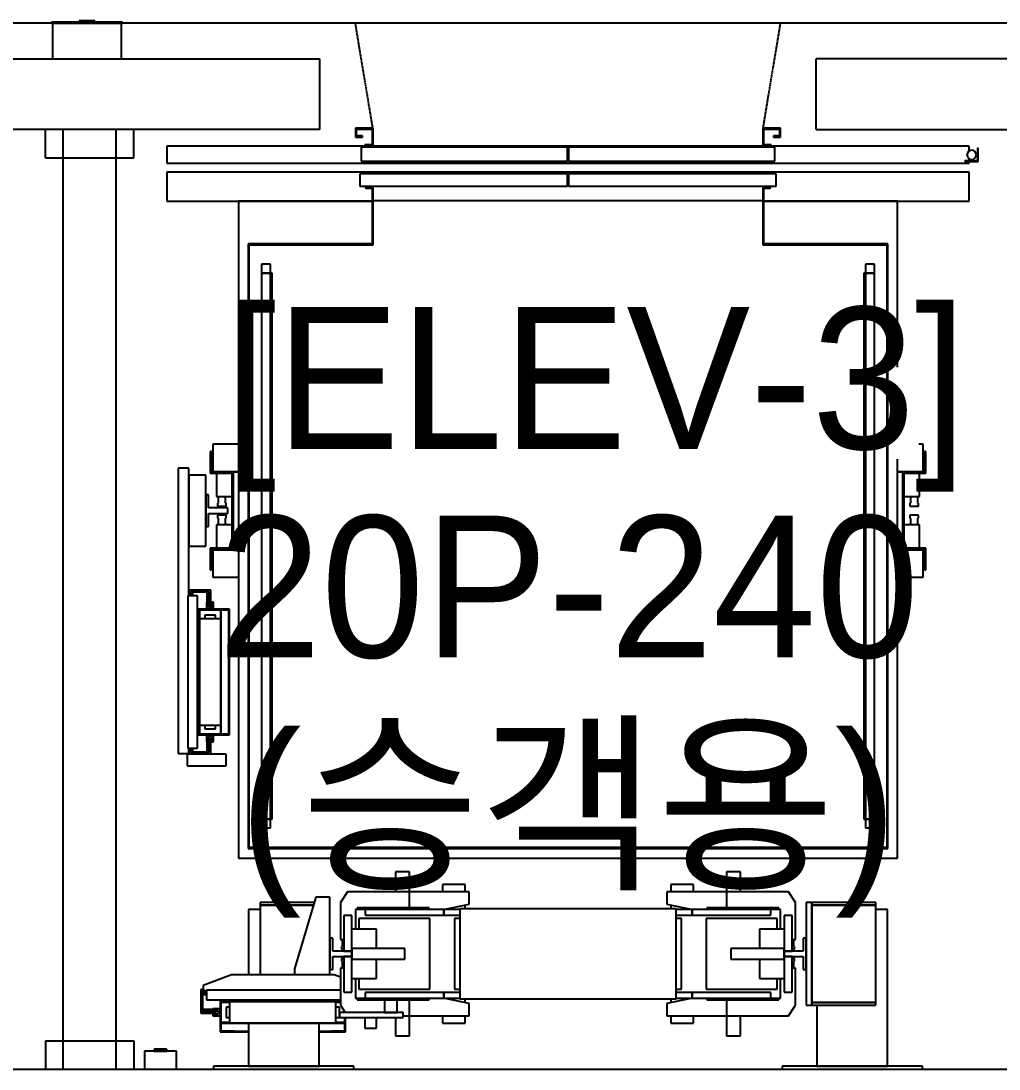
# Model space of a CAD drawing. Header units: millimetres. Extents: x 10479 to 135323, y 879012 to 965592.
# Drawn here: x 51488 to 54248, y 920202 to 923158 of the extents above; entities that cross this region are included whole.
import ezdxf
from ezdxf.enums import TextEntityAlignment as Align

# ---------------------------------------------------------------- set-up
doc = ezdxf.new("R2010")
doc.units = ezdxf.units.MM
doc.linetypes.add('HID', pattern=[2.3, 1.5, -0.8])
doc.layers.add('$CHAR', color=3, linetype='Continuous')
doc.styles.add('돋움', font='')
doc.styles.get('돋움').set_extended_font_data('Dotum')

# ---------------------------------------------------------------- blocks, each defined once
blk = doc.blocks.new('14F')
at = {"color": 8}
for p, q in [((-136818.1, 749991.9), (-153218.1, 749991.9)), ((-148225.8, 749994.9), (-148425.8, 749994.9)), ((-148425.8, 749994.9), (-148425.8, 749991.9)), ((-148425.8, 749991.9), (-148225.8, 749991.9)), ((-148228.3, 749991.9), (-148423.3, 749991.9)), ((-148423.3, 749991.9), (-148423.3, 749891.9)), ((-148298.3, 749995.3), (-148353.3, 749995.3)), ((-148353.3, 749995.3), (-148353.3, 749994.9)), ((-148353.3, 749994.9), (-148298.3, 749994.9)), ((-148346.1, 749998.3), (-148347.8, 749998.3)), ((-148347.8, 749998.3), (-148347.8, 749995.3)), ((-148347.8, 749995.3), (-148346.1, 749995.3)), ((-148341.4, 749998.3), (-148346.1, 749998.3)), ((-148346.1, 749995.3), (-148341.4, 749995.3)), ((-148334.2, 749998.3), (-148341.4, 749998.3)), ((-148341.4, 749995.3), (-148334.2, 749995.3)), ((-148325.8, 749998.3), (-148334.2, 749998.3)), ((-148334.2, 749995.3), (-148325.8, 749995.3)), ((-148317.4, 749998.3), (-148325.8, 749998.3)), ((-148325.8, 749995.3), (-148317.4, 749995.3)), ((-148310.3, 749998.3), (-148317.4, 749998.3)), ((-148317.4, 749995.3), (-148310.3, 749995.3)), ((-148305.5, 749998.3), (-148310.3, 749998.3)), ((-148310.3, 749995.3), (-148305.5, 749995.3)), ((-148303.8, 749998.3), (-148305.5, 749998.3)), ((-148305.5, 749995.3), (-148303.8, 749995.3)), ((-148303.8, 749995.3), (-148303.8, 749998.3)), ((-148298.3, 749994.9), (-148298.3, 749995.3)), ((-148228.3, 749891.9), (-148228.3, 749991.9)), ((-148225.8, 749991.9), (-148225.8, 749994.9)), ((-149068.1, 749891.9), (-147668.1, 749891.9)), ((-148423.3, 749891.9), (-148228.3, 749891.9)), ((-147668.1, 749691.9), (-147668.1, 749891.9)), ((-144868.1, 749891.9), (-146268.1, 749891.9)), ((-146268.1, 749691.9), (-146268.1, 749891.9)), ((-147668.1, 749691.9), (-149068.1, 749691.9)), ((-148443.1, 749611.9), (-148443.1, 749691.9)), ((-148393.1, 747041.9), (-148393.1, 749691.9)), ((-148243.1, 747041.9), (-148243.1, 749691.9)), ((-148193.1, 749611.9), (-148193.1, 749691.9)), ((-147568.1, 749695.9), (-147568.1, 749670.9)), ((-147518.1, 749695.9), (-147568.1, 749695.9)), ((-147565.1, 749673.9), (-147565.1, 749692.9)), ((-147565.1, 749692.9), (-147521.1, 749692.9)), ((-147521.1, 749692.9), (-147521.1, 749648.9)), ((-147518.1, 749645.9), (-147518.1, 749695.9)), ((-146418.1, 749695.9), (-146418.1, 749645.9)), ((-146368.1, 749695.9), (-146418.1, 749695.9)), ((-146415.1, 749648.9), (-146415.1, 749692.9)), ((-146415.1, 749692.9), (-146371.1, 749692.9)), ((-146371.1, 749692.9), (-146371.1, 749673.9)), ((-146368.1, 749670.9), (-146368.1, 749695.9)), ((-146268.1, 749691.9), (-144868.1, 749691.9)), ((-147568.1, 749670.9), (-147548.1, 749670.9)), ((-147548.1, 749673.9), (-147565.1, 749673.9)), ((-147548.1, 749670.9), (-147548.1, 749673.9)), ((-146388.1, 749673.9), (-146388.1, 749670.9)), ((-146371.1, 749673.9), (-146388.1, 749673.9)), ((-146388.1, 749670.9), (-146368.1, 749670.9)), ((-145836.1, 749645.4), (-148100.1, 749645.4)), ((-148100.1, 749645.4), (-148100.1, 749596.9)), ((-146969.1, 749641.9), (-147552.1, 749641.9)), ((-147552.1, 749641.9), (-147552.1, 749602.9)), ((-147541.1, 749648.9), (-147541.1, 749645.9)), ((-147521.1, 749648.9), (-147541.1, 749648.9)), ((-147541.1, 749645.9), (-147518.1, 749645.9)), ((-146969.1, 749602.9), (-146969.1, 749641.9)), ((-146384.1, 749641.9), (-146967.1, 749641.9)), ((-146967.1, 749641.9), (-146967.1, 749602.9)), ((-146418.1, 749645.9), (-146395.1, 749645.9)), ((-146395.1, 749648.9), (-146415.1, 749648.9)), ((-146395.1, 749645.9), (-146395.1, 749648.9)), ((-146384.1, 749602.9), (-146384.1, 749641.9)), ((-145841.1, 749625.9), (-145842.1, 749620.9)), ((-145838.3, 749630.1), (-145841.1, 749625.9)), ((-145834.1, 749633), (-145838.3, 749630.1)), ((-145836.1, 749631.6), (-145836.1, 749645.4)), ((-145829.1, 749633.9), (-145834.1, 749633)), ((-145824.1, 749633), (-145829.1, 749633.9)), ((-145819.9, 749630.1), (-145824.1, 749633)), ((-145817.1, 749625.9), (-145819.9, 749630.1)), ((-145816.1, 749620.9), (-145817.1, 749625.9)), ((-145810.1, 749639.9), (-145812.1, 749639.9)), ((-145812.1, 749639.9), (-145812.1, 749603.9)), ((-145810.1, 749601.9), (-145810.1, 749639.9)), ((-148443.1, 749611.9), (-148193.1, 749611.9)), ((-148100.1, 749596.9), (-145836.1, 749596.9)), ((-147552.1, 749602.9), (-146969.1, 749602.9)), ((-146967.1, 749602.9), (-146384.1, 749602.9)), ((-145812.1, 749603.9), (-145848.1, 749603.9)), ((-145848.1, 749603.9), (-145848.1, 749601.9)), ((-145848.1, 749601.9), (-145810.1, 749601.9)), ((-145842.1, 749620.9), (-145841.1, 749616)), ((-145841.1, 749616), (-145838.3, 749611.8)), ((-145838.3, 749611.8), (-145834.1, 749608.9)), ((-145836.1, 749603.9), (-145836.1, 749610.3)), ((-145836.1, 749596.9), (-145836.1, 749601.9)), ((-145834.1, 749608.9), (-145829.1, 749607.9)), ((-145829.1, 749607.9), (-145824.1, 749608.9)), ((-145824.1, 749608.9), (-145819.9, 749611.8)), ((-145819.9, 749611.8), (-145817.1, 749616)), ((-145817.1, 749616), (-145816.1, 749620.9)), ((-145836.1, 749571.9), (-148100.1, 749571.9)), ((-148100.1, 749571.9), (-148100.1, 749489.9)), ((-146969.1, 749566.9), (-147555.6, 749566.9)), ((-147555.6, 749566.9), (-147555.6, 749531.9)), ((-146969.1, 749531.9), (-146969.1, 749566.9)), ((-146380.6, 749566.9), (-146967.1, 749566.9)), ((-146967.1, 749566.9), (-146967.1, 749531.9)), ((-146380.6, 749531.9), (-146380.6, 749566.9)), ((-145836.1, 749489.9), (-145836.1, 749571.9)), ((-147555.6, 749531.9), (-146969.1, 749531.9)), ((-147518.1, 749529.9), (-147539.6, 749529.9)), ((-147539.6, 749529.9), (-147539.6, 749526.9)), ((-147539.6, 749526.9), (-147521.1, 749526.9)), ((-147521.1, 749526.9), (-147521.1, 749369.9)), ((-147518.1, 749366.9), (-147518.1, 749529.9)), ((-146967.1, 749531.9), (-146380.6, 749531.9)), ((-146396.6, 749529.9), (-146418.1, 749529.9)), ((-146418.1, 749529.9), (-146418.1, 749366.9)), ((-146415.1, 749526.9), (-146396.6, 749526.9)), ((-146415.1, 749369.9), (-146415.1, 749526.9)), ((-146396.6, 749526.9), (-146396.6, 749529.9)), ((-148100.1, 749489.9), (-147521.1, 749489.9)), ((-147521.1, 749489.9), (-147898.1, 749489.9)), ((-147898.1, 749489.9), (-147898.1, 747636.9)), ((-146418.1, 749491.4), (-147518.1, 749491.4)), ((-146038.1, 749489.9), (-146415.1, 749489.9)), ((-146415.1, 749489.9), (-145836.1, 749489.9)), ((-146038.1, 749021.9), (-146038.1, 749489.9)), ((-147521.1, 749369.9), (-147871.1, 749369.9)), ((-147871.1, 749369.9), (-147871.1, 747663.9)), ((-147868.1, 749366.9), (-147518.1, 749366.9)), ((-147868.1, 747666.9), (-147868.1, 749366.9)), ((-146418.1, 749366.9), (-146068.1, 749366.9)), ((-146068.1, 749369.9), (-146415.1, 749369.9)), ((-146065.1, 749369.9), (-146068.1, 749369.9)), ((-146068.1, 749369.9), (-146068.1, 749366.9)), ((-146068.1, 749366.9), (-146068.1, 749369.9)), ((-146068.1, 749366.9), (-146068.1, 747666.9)), ((-146065.1, 747663.9), (-146065.1, 749369.9)), ((-147808.1, 749311.9), (-147833.1, 749311.9)), ((-147833.1, 749311.9), (-147833.1, 749286.9)), ((-147808.1, 749286.9), (-147808.1, 749311.9)), ((-146103.1, 749311.9), (-146128.1, 749311.9)), ((-146128.1, 749311.9), (-146128.1, 749286.9)), ((-146103.1, 749286.9), (-146103.1, 749311.9)), ((-147833.1, 749286.9), (-147808.1, 749286.9)), ((-147808.1, 749286.9), (-147833.1, 749286.9)), ((-147833.1, 749286.9), (-147833.1, 747746.9)), ((-147803.1, 749286.9), (-147808.1, 749286.9)), ((-147808.1, 747746.9), (-147808.1, 749286.9)), ((-147803.1, 747746.9), (-147803.1, 749286.9)), ((-146128.1, 749286.9), (-146133.1, 749286.9)), ((-146133.1, 749286.9), (-146133.1, 747746.9)), ((-146128.1, 749286.9), (-146103.1, 749286.9)), ((-146103.1, 749286.9), (-146128.1, 749286.9)), ((-146128.1, 749286.9), (-146128.1, 747746.9)), ((-146103.1, 747746.9), (-146103.1, 749286.9)), ((-147898.1, 748804.4), (-147970.1, 748804.4)), ((-147970.1, 748804.4), (-147970.1, 748726.9)), ((-145966.1, 748804.4), (-145978.1, 748804.4)), ((-145966.1, 748726.9), (-145966.1, 748804.4)), ((-147978.1, 748783.9), (-147978.1, 748722.9)), ((-147974.1, 748783.9), (-147978.1, 748783.9)), ((-147974.1, 748726.9), (-147974.1, 748783.9)), ((-145958.1, 748783.9), (-145962.1, 748783.9)), ((-145962.1, 748783.9), (-145962.1, 748726.9)), ((-145958.1, 748722.9), (-145958.1, 748783.9)), ((-146038.1, 747636.9), (-146038.1, 748761.9)), ((-148038.6, 748736.9), (-148068.6, 748736.9)), ((-148068.6, 748736.9), (-148068.6, 747931.9)), ((-148038.6, 748376.9), (-148038.6, 748736.9)), ((-147990.1, 748716.9), (-148038.6, 748716.9)), ((-148038.6, 748716.9), (-148038.6, 748516.9)), ((-147990.1, 748516.9), (-147990.1, 748716.9)), ((-147978.1, 748722.9), (-147917.1, 748722.9)), ((-147913.1, 748726.9), (-147974.1, 748726.9)), ((-147970.1, 748726.9), (-147898.1, 748726.9)), ((-147960.1, 748722.9), (-147960.1, 748656.9)), ((-147917.1, 748722.9), (-147917.1, 748665.9)), ((-147913.1, 748665.9), (-147913.1, 748726.9)), ((-147898.1, 748726.9), (-147913.1, 748726.9)), ((-147913.1, 748726.9), (-147913.1, 748506.9)), ((-146038.1, 748726.9), (-145966.1, 748726.9)), ((-146023.1, 748726.9), (-146038.1, 748726.9)), ((-145962.1, 748726.9), (-146023.1, 748726.9)), ((-146023.1, 748726.9), (-146023.1, 748665.9)), ((-146023.1, 748506.9), (-146023.1, 748726.9)), ((-146019.1, 748722.9), (-145958.1, 748722.9)), ((-146019.1, 748665.9), (-146019.1, 748722.9)), ((-145976.1, 748656.9), (-145976.1, 748722.9)), ((-147990.1, 748661.4), (-147990.1, 748572.4)), ((-147982.2, 748661.4), (-147990.1, 748661.4)), ((-147982.2, 748624.9), (-147982.2, 748661.4)), ((-147960.1, 748656.9), (-147917.1, 748656.9)), ((-147935.1, 748655.9), (-147955.1, 748655.9)), ((-147955.1, 748655.9), (-147955.1, 748637.9)), ((-147935.1, 748637.9), (-147935.1, 748655.9)), ((-147917.1, 748665.9), (-147913.1, 748665.9)), ((-147913.1, 748665.9), (-147917.1, 748665.9)), ((-147917.1, 748665.9), (-147917.1, 748567.9)), ((-147913.1, 748567.9), (-147913.1, 748665.9)), ((-146023.1, 748665.9), (-146019.1, 748665.9)), ((-146019.1, 748665.9), (-146023.1, 748665.9)), ((-146023.1, 748665.9), (-146023.1, 748567.9)), ((-146019.1, 748567.9), (-146019.1, 748665.9)), ((-146019.1, 748656.9), (-145976.1, 748656.9)), ((-145981.1, 748655.9), (-146001.1, 748655.9)), ((-146001.1, 748655.9), (-146001.1, 748637.9)), ((-145981.1, 748637.9), (-145981.1, 748655.9)), ((-147928.1, 748624.9), (-147982.2, 748624.9)), ((-147955.1, 748637.9), (-147957.1, 748637.9)), ((-147957.1, 748637.9), (-147957.1, 748629.9)), ((-147957.1, 748629.9), (-147933.1, 748629.9)), ((-147933.1, 748637.9), (-147935.1, 748637.9)), ((-147933.1, 748629.9), (-147933.1, 748637.9)), ((-147928.1, 748609), (-147928.1, 748624.9)), ((-146001.1, 748637.9), (-146003.1, 748637.9)), ((-146003.1, 748637.9), (-146003.1, 748629.9)), ((-146003.1, 748629.9), (-145979.1, 748629.9)), ((-145979.1, 748637.9), (-145981.1, 748637.9)), ((-145979.1, 748629.9), (-145979.1, 748637.9)), ((-147982.2, 748609), (-147928.1, 748609)), ((-147982.2, 748572.4), (-147982.2, 748609)), ((-147957.1, 748603.9), (-147957.1, 748595.9)), ((-147933.1, 748603.9), (-147957.1, 748603.9)), ((-147957.1, 748595.9), (-147955.1, 748595.9)), ((-147955.1, 748595.9), (-147955.1, 748577.9)), ((-147935.1, 748577.9), (-147935.1, 748595.9)), ((-147935.1, 748595.9), (-147933.1, 748595.9)), ((-147933.1, 748595.9), (-147933.1, 748603.9)), ((-145979.1, 748603.9), (-146003.1, 748603.9)), ((-146003.1, 748603.9), (-146003.1, 748595.9)), ((-146003.1, 748595.9), (-146001.1, 748595.9)), ((-146001.1, 748595.9), (-146001.1, 748577.9)), ((-145981.1, 748577.9), (-145981.1, 748595.9)), ((-145981.1, 748595.9), (-145979.1, 748595.9)), ((-145979.1, 748595.9), (-145979.1, 748603.9)), ((-147990.1, 748572.4), (-147982.2, 748572.4)), ((-147917.1, 748576.9), (-147960.1, 748576.9)), ((-147960.1, 748576.9), (-147960.1, 748510.9)), ((-147955.1, 748577.9), (-147935.1, 748577.9)), ((-147913.1, 748567.9), (-147917.1, 748567.9)), ((-147917.1, 748567.9), (-147917.1, 748510.9)), ((-147917.1, 748567.9), (-147913.1, 748567.9)), ((-147913.1, 748506.9), (-147913.1, 748567.9)), ((-146019.1, 748567.9), (-146023.1, 748567.9)), ((-146023.1, 748567.9), (-146023.1, 748506.9)), ((-146023.1, 748567.9), (-146019.1, 748567.9)), ((-145976.1, 748576.9), (-146019.1, 748576.9)), ((-146019.1, 748510.9), (-146019.1, 748567.9)), ((-146001.1, 748577.9), (-145981.1, 748577.9)), ((-145976.1, 748510.9), (-145976.1, 748576.9)), ((-148038.6, 748516.9), (-147990.1, 748516.9)), ((-147978.1, 748510.9), (-147978.1, 748449.9)), ((-147917.1, 748510.9), (-147978.1, 748510.9)), ((-147974.1, 748449.9), (-147974.1, 748506.9)), ((-147974.1, 748506.9), (-147913.1, 748506.9)), ((-147970.1, 748506.9), (-147970.1, 748429.4)), ((-147898.1, 748506.9), (-147970.1, 748506.9)), ((-147913.1, 748506.9), (-147898.1, 748506.9)), ((-145966.1, 748506.9), (-146038.1, 748506.9)), ((-146038.1, 748506.9), (-146023.1, 748506.9)), ((-146023.1, 748506.9), (-145962.1, 748506.9)), ((-145958.1, 748510.9), (-146019.1, 748510.9)), ((-145966.1, 748429.4), (-145966.1, 748506.9)), ((-145962.1, 748506.9), (-145962.1, 748449.9)), ((-145958.1, 748449.9), (-145958.1, 748510.9)), ((-147978.1, 748449.9), (-147974.1, 748449.9)), ((-145962.1, 748449.9), (-145958.1, 748449.9)), ((-147970.1, 748429.4), (-147898.1, 748429.4)), ((-146038.1, 748429.4), (-145966.1, 748429.4)), ((-147975.6, 748392.9), (-148038.6, 748392.9)), ((-148038.6, 748392.9), (-148038.6, 748376.9)), ((-148033.6, 748387.9), (-147980.6, 748387.9)), ((-148033.6, 748376.9), (-148033.6, 748387.9)), ((-148028.1, 748387.9), (-148032.1, 748387.9)), ((-148032.1, 748387.9), (-148032.1, 748376.9)), ((-147986.1, 748387.9), (-148028.1, 748387.9)), ((-148028.1, 748387.9), (-148028.1, 748376.9)), ((-148028.1, 748376.9), (-148028.1, 748387.9)), ((-147982.1, 748387.9), (-147986.1, 748387.9)), ((-147986.1, 748387.9), (-147986.1, 748358.9)), ((-147986.1, 748358.9), (-147986.1, 748387.9)), ((-147982.1, 748343.9), (-147982.1, 748387.9)), ((-147980.6, 748387.9), (-147980.6, 748350.9)), ((-147975.6, 748350.9), (-147975.6, 748392.9)), ((-148013.6, 748376.9), (-148040.6, 748376.9)), ((-148040.6, 748376.9), (-148040.6, 747946.9)), ((-148013.6, 747946.9), (-148013.6, 748376.9)), ((-147983.1, 748358.9), (-147988.1, 748358.9)), ((-147988.1, 748358.9), (-147988.1, 748338.9)), ((-147983.1, 748343.9), (-147983.1, 748358.9)), ((-147968.1, 748358.9), (-147973.1, 748358.9)), ((-147973.1, 748358.9), (-147973.1, 748343.9)), ((-147968.1, 748338.9), (-147968.1, 748358.9)), ((-147923.1, 748338.9), (-148013.6, 748338.9)), ((-148013.6, 748336.9), (-147925.1, 748336.9)), ((-148009.1, 748336.9), (-148013.6, 748336.9)), ((-148007.1, 748336.9), (-148009.1, 748336.9)), ((-148009.1, 748336.9), (-148009.1, 747986.9)), ((-148007.1, 748311.9), (-148007.1, 748336.9)), ((-147949.1, 748336.9), (-148007.1, 748336.9)), ((-147988.1, 748338.9), (-147968.1, 748338.9)), ((-147973.1, 748343.9), (-147983.1, 748343.9)), ((-147980.6, 748350.9), (-147975.6, 748350.9)), ((-147947.1, 748336.9), (-147949.1, 748336.9)), ((-147949.1, 748336.9), (-147949.1, 748311.9)), ((-147947.1, 747986.9), (-147947.1, 748336.9)), ((-147925.1, 748336.9), (-147947.1, 748336.9)), ((-147925.1, 748336.9), (-147925.1, 748298.9)), ((-147925.1, 747986.9), (-147925.1, 748336.9)), ((-147923.1, 748298.9), (-147923.1, 748338.9)), ((-147948.1, 748311.9), (-148008.1, 748311.9)), ((-148008.1, 748311.9), (-148008.1, 748011.9)), ((-147993.1, 748321.9), (-147993.1, 748311.9)), ((-147963.1, 748321.9), (-147993.1, 748321.9)), ((-147963.1, 748311.9), (-147963.1, 748321.9)), ((-147948.1, 748011.9), (-147948.1, 748311.9)), ((-147925.1, 748298.9), (-147923.1, 748298.9)), ((-147923.1, 748298.9), (-147925.1, 748298.9)), ((-147923.1, 748024.9), (-147923.1, 748298.9)), ((-148008.1, 748011.9), (-147948.1, 748011.9)), ((-148007.1, 747986.9), (-148007.1, 748011.9)), ((-147993.1, 748011.9), (-147993.1, 748001.9)), ((-147993.1, 748001.9), (-147963.1, 748001.9)), ((-147963.1, 748001.9), (-147963.1, 748011.9)), ((-147949.1, 748011.9), (-147949.1, 747986.9)), ((-147925.1, 748024.9), (-147925.1, 747986.9)), ((-147923.1, 748024.9), (-147925.1, 748024.9)), ((-147925.1, 748024.9), (-147923.1, 748024.9)), ((-147923.1, 747984.9), (-147923.1, 748024.9)), ((-147925.1, 747986.9), (-148013.6, 747986.9)), ((-148013.6, 747986.9), (-148009.1, 747986.9)), ((-148013.6, 747984.9), (-147923.1, 747984.9)), ((-148009.1, 747986.9), (-148007.1, 747986.9)), ((-148007.1, 747986.9), (-147949.1, 747986.9)), ((-147988.1, 747984.9), (-147988.1, 747964.9)), ((-147968.1, 747984.9), (-147988.1, 747984.9)), ((-147983.1, 747964.9), (-147983.1, 747979.9)), ((-147983.1, 747979.9), (-147973.1, 747979.9)), ((-147982.1, 747935.9), (-147982.1, 747979.9)), ((-147980.6, 747972.9), (-147980.6, 747935.9)), ((-147975.6, 747972.9), (-147980.6, 747972.9)), ((-147975.6, 747930.9), (-147975.6, 747972.9)), ((-147973.1, 747979.9), (-147973.1, 747964.9)), ((-147968.1, 747964.9), (-147968.1, 747984.9)), ((-147949.1, 747986.9), (-147947.1, 747986.9)), ((-147947.1, 747986.9), (-147925.1, 747986.9)), ((-148040.6, 747946.9), (-148013.6, 747946.9)), ((-148038.6, 747946.9), (-148038.6, 747930.9)), ((-148038.6, 747931.9), (-148038.6, 747946.9)), ((-148033.6, 747935.9), (-148033.6, 747946.9)), ((-148032.1, 747946.9), (-148032.1, 747935.9)), ((-148028.1, 747946.9), (-148028.1, 747935.9)), ((-148028.1, 747935.9), (-148028.1, 747946.9)), ((-147988.1, 747964.9), (-147983.1, 747964.9)), ((-147986.1, 747964.9), (-147986.1, 747935.9)), ((-147986.1, 747935.9), (-147986.1, 747964.9)), ((-147973.1, 747964.9), (-147968.1, 747964.9)), ((-148068.6, 747931.9), (-148038.6, 747931.9)), ((-148043.1, 747930.4), (-148043.1, 747897.4)), ((-147933.1, 747930.4), (-148043.1, 747930.4)), ((-148038.6, 747930.9), (-147975.6, 747930.9)), ((-147980.6, 747935.9), (-148033.6, 747935.9)), ((-148032.1, 747935.9), (-148028.1, 747935.9)), ((-148028.1, 747935.9), (-147986.1, 747935.9)), ((-147986.1, 747935.9), (-147982.1, 747935.9)), ((-147933.1, 747897.4), (-147933.1, 747930.4)), ((-148043.1, 747897.4), (-147933.1, 747897.4)), ((-147808.1, 747746.9), (-147833.1, 747746.9)), ((-147833.1, 747746.9), (-147833.1, 747721.9)), ((-147833.1, 747746.9), (-147808.1, 747746.9)), ((-147808.1, 747721.9), (-147808.1, 747746.9)), ((-147808.1, 747746.9), (-147803.1, 747746.9)), ((-146133.1, 747746.9), (-146128.1, 747746.9)), ((-146103.1, 747746.9), (-146128.1, 747746.9)), ((-146128.1, 747746.9), (-146128.1, 747721.9)), ((-146128.1, 747746.9), (-146103.1, 747746.9)), ((-146103.1, 747721.9), (-146103.1, 747746.9)), ((-147833.1, 747721.9), (-147808.1, 747721.9)), ((-146128.1, 747721.9), (-146103.1, 747721.9)), ((-147871.1, 747663.9), (-146065.1, 747663.9)), ((-146068.1, 747666.9), (-147868.1, 747666.9)), ((-147898.1, 747636.9), (-146038.1, 747636.9)), ((-147415.1, 747597.9), (-147455.1, 747597.9)), ((-147455.1, 747597.9), (-147455.1, 747541.9)), ((-147415.1, 747541.9), (-147415.1, 747597.9)), ((-146521.1, 747597.9), (-146521.1, 747541.9)), ((-146481.1, 747597.9), (-146521.1, 747597.9)), ((-146481.1, 747541.9), (-146481.1, 747597.9)), ((-147319.7, 747562.9), (-147322.1, 747562.9)), ((-147322.1, 747562.9), (-147322.1, 747541.9)), ((-147312.7, 747562.9), (-147319.7, 747562.9)), ((-147302.4, 747562.9), (-147312.7, 747562.9)), ((-147290.1, 747562.9), (-147302.4, 747562.9)), ((-147277.9, 747562.9), (-147290.1, 747562.9)), ((-147267.5, 747562.9), (-147277.9, 747562.9)), ((-147260.6, 747562.9), (-147267.5, 747562.9)), ((-147258.1, 747562.9), (-147260.6, 747562.9)), ((-147258.1, 747541.9), (-147258.1, 747562.9)), ((-146675.7, 747562.9), (-146678.1, 747562.9)), ((-146678.1, 747562.9), (-146678.1, 747541.9)), ((-146668.7, 747562.9), (-146675.7, 747562.9)), ((-146658.4, 747562.9), (-146668.7, 747562.9)), ((-146646.1, 747562.9), (-146658.4, 747562.9)), ((-146633.9, 747562.9), (-146646.1, 747562.9)), ((-146623.5, 747562.9), (-146633.9, 747562.9)), ((-146616.6, 747562.9), (-146623.5, 747562.9)), ((-146614.1, 747562.9), (-146616.6, 747562.9)), ((-146614.1, 747541.9), (-146614.1, 747562.9)), ((-147680.1, 747526.4), (-147740.1, 747324.4)), ((-147640.1, 747526.4), (-147680.1, 747526.4)), ((-147640.1, 747307.4), (-147640.1, 747526.4)), ((-147590.1, 747541.9), (-147610.1, 747511.9)), ((-147415.1, 747541.9), (-147590.1, 747541.9)), ((-147247.1, 747541.9), (-147415.1, 747541.9)), ((-147415.1, 747496.9), (-147415.1, 747541.9)), ((-147247.1, 747506.9), (-147247.1, 747541.9)), ((-146521.1, 747541.9), (-146689.1, 747541.9)), ((-146689.1, 747541.9), (-146689.1, 747506.9)), ((-146346.1, 747541.9), (-146521.1, 747541.9)), ((-146521.1, 747541.9), (-146521.1, 747496.9)), ((-146326.1, 747511.9), (-146346.1, 747541.9)), ((-147684.4, 747511.9), (-147837.1, 747511.9)), ((-147837.1, 747511.9), (-147837.1, 747503.9)), ((-147837.1, 747503.9), (-147686.8, 747503.9)), ((-147686.8, 747503.9), (-147837.1, 747503.9)), ((-147837.1, 747503.9), (-147837.1, 747307.4)), ((-147610.1, 747511.9), (-147610.1, 747406.9)), ((-147360.1, 747496.9), (-147563.1, 747496.9)), ((-147563.1, 747496.9), (-147563.1, 747491.9)), ((-147360.1, 747491.9), (-147360.1, 747496.9)), ((-147319.1, 747491.9), (-147247.1, 747506.9)), ((-147258.1, 747493.9), (-147258.1, 747504.7)), ((-146689.1, 747506.9), (-146617.1, 747491.9)), ((-146678.1, 747504.7), (-146678.1, 747493.9)), ((-146373.1, 747496.9), (-146576.1, 747496.9)), ((-146576.1, 747496.9), (-146576.1, 747491.9)), ((-146373.1, 747491.9), (-146373.1, 747496.9)), ((-146326.1, 747406.9), (-146326.1, 747511.9)), ((-146280.1, 747511.9), (-146296.1, 747511.9)), ((-146296.1, 747511.9), (-146296.1, 747221.9)), ((-146099.1, 747511.9), (-146280.1, 747511.9)), ((-146280.1, 747511.9), (-146280.1, 747503.9)), ((-146280.1, 747221.9), (-146280.1, 747511.9)), ((-146280.1, 747503.9), (-146099.1, 747503.9)), ((-146099.1, 747503.9), (-146280.1, 747503.9)), ((-146280.1, 747503.9), (-146280.1, 747229.9)), ((-146099.1, 747503.9), (-146099.1, 747511.9)), ((-146099.1, 747229.9), (-146099.1, 747503.9)), ((-147837.1, 747491.9), (-147870.1, 747491.9)), ((-147870.1, 747491.9), (-147870.1, 747307.4)), ((-147601.1, 747474.9), (-147601.1, 747471.1)), ((-147578.1, 747474.9), (-147601.1, 747474.9)), ((-147601.1, 747471.1), (-147601.1, 747460.2)), ((-147578.1, 747471.1), (-147578.1, 747474.9)), ((-147578.1, 747460.2), (-147578.1, 747471.1)), ((-147568.1, 747491.9), (-147568.1, 747436.9)), ((-147540.1, 747491.9), (-147568.1, 747491.9)), ((-147358.1, 747466.9), (-147558.1, 747466.9)), ((-147558.1, 747466.9), (-147558.1, 747436.9)), ((-147318.1, 747491.9), (-147540.1, 747491.9)), ((-147540.1, 747491.9), (-147540.1, 747475.9)), ((-147540.1, 747475.9), (-147318.1, 747475.9)), ((-147358.1, 747266.9), (-147358.1, 747466.9)), ((-147318.1, 747475.9), (-147318.1, 747491.9)), ((-147273.1, 747491.9), (-147318.1, 747491.9)), ((-147318.1, 747491.9), (-147318.1, 747475.9)), ((-147318.1, 747475.9), (-147273.1, 747475.9)), ((-147273.1, 747466.9), (-147288.1, 747466.9)), ((-147288.1, 747466.9), (-147288.1, 747266.9)), ((-147273.1, 747493.9), (-147273.1, 747239.9)), ((-146663.1, 747493.9), (-147273.1, 747493.9)), ((-146663.1, 747239.9), (-146663.1, 747493.9)), ((-146618.1, 747491.9), (-146663.1, 747491.9)), ((-146663.1, 747475.9), (-146618.1, 747475.9)), ((-146648.1, 747466.9), (-146663.1, 747466.9)), ((-146648.1, 747266.9), (-146648.1, 747466.9)), ((-146396.1, 747491.9), (-146618.1, 747491.9)), ((-146618.1, 747491.9), (-146618.1, 747475.9)), ((-146618.1, 747475.9), (-146618.1, 747491.9)), ((-146618.1, 747475.9), (-146396.1, 747475.9)), ((-146378.1, 747466.9), (-146578.1, 747466.9)), ((-146578.1, 747466.9), (-146578.1, 747266.9)), ((-146368.1, 747491.9), (-146396.1, 747491.9)), ((-146396.1, 747475.9), (-146396.1, 747491.9)), ((-146378.1, 747436.9), (-146378.1, 747466.9)), ((-146368.1, 747436.9), (-146368.1, 747491.9)), ((-146358.1, 747474.9), (-146358.1, 747471.1)), ((-146335.1, 747474.9), (-146358.1, 747474.9)), ((-146358.1, 747471.1), (-146358.1, 747460.2)), ((-146335.1, 747471.1), (-146335.1, 747474.9)), ((-146335.1, 747460.2), (-146335.1, 747471.1)), ((-146066.1, 747491.9), (-146099.1, 747491.9)), ((-146066.1, 747049.9), (-146066.1, 747491.9)), ((-147601.1, 747460.2), (-147601.1, 747444)), ((-147601.1, 747444), (-147601.1, 747424.9)), ((-147578.1, 747444), (-147578.1, 747460.2)), ((-147578.1, 747424.9), (-147578.1, 747444)), ((-146358.1, 747460.2), (-146358.1, 747444)), ((-146358.1, 747444), (-146358.1, 747424.9)), ((-146335.1, 747444), (-146335.1, 747460.2)), ((-146335.1, 747424.9), (-146335.1, 747444)), ((-147632.2, 747411.4), (-147640.1, 747411.4)), ((-147640.1, 747411.4), (-147640.1, 747322.4)), ((-147632.2, 747374.9), (-147632.2, 747411.4)), ((-147601.1, 747424.9), (-147601.1, 747405.8)), ((-147508.1, 747436.9), (-147578.1, 747436.9)), ((-147578.1, 747405.8), (-147578.1, 747424.9)), ((-147508.1, 747381.9), (-147508.1, 747436.9)), ((-146358.1, 747436.9), (-146428.1, 747436.9)), ((-146428.1, 747436.9), (-146428.1, 747381.9)), ((-146358.1, 747424.9), (-146358.1, 747405.8)), ((-146335.1, 747405.8), (-146335.1, 747424.9)), ((-146296.1, 747411.4), (-146304, 747411.4)), ((-146304, 747411.4), (-146304, 747374.9)), ((-146296.1, 747322.4), (-146296.1, 747411.4)), ((-147610.1, 747406.9), (-147601.1, 747406.9)), ((-147605.1, 747387.9), (-147607.1, 747387.9)), ((-147607.1, 747387.9), (-147607.1, 747379.9)), ((-147607.1, 747379.9), (-147601.1, 747379.9)), ((-147601.1, 747405.9), (-147605.1, 747405.9)), ((-147605.1, 747405.9), (-147605.1, 747387.9)), ((-147601.1, 747405.8), (-147601.1, 747389.5)), ((-147601.1, 747389.5), (-147601.1, 747378.7)), ((-147601.1, 747378.7), (-147601.1, 747374.9)), ((-147578.1, 747389.5), (-147578.1, 747405.8)), ((-147578.1, 747378.7), (-147578.1, 747389.5)), ((-147572.4, 747381.9), (-147578.1, 747381.9)), ((-147578.1, 747381.9), (-147578.1, 747351.9)), ((-147578.1, 747374.9), (-147578.1, 747378.7)), ((-147556.2, 747381.9), (-147572.4, 747381.9)), ((-147531.8, 747381.9), (-147556.2, 747381.9)), ((-147503.1, 747381.9), (-147531.8, 747381.9)), ((-147474.4, 747381.9), (-147503.1, 747381.9)), ((-147450.1, 747381.9), (-147474.4, 747381.9)), ((-147433.8, 747381.9), (-147450.1, 747381.9)), ((-147428.1, 747381.9), (-147433.8, 747381.9)), ((-147428.1, 747351.9), (-147428.1, 747381.9)), ((-146502.4, 747381.9), (-146508.1, 747381.9)), ((-146508.1, 747381.9), (-146508.1, 747351.9)), ((-146486.2, 747381.9), (-146502.4, 747381.9)), ((-146461.8, 747381.9), (-146486.2, 747381.9)), ((-146433.1, 747381.9), (-146461.8, 747381.9)), ((-146404.4, 747381.9), (-146433.1, 747381.9)), ((-146380.1, 747381.9), (-146404.4, 747381.9)), ((-146363.8, 747381.9), (-146380.1, 747381.9)), ((-146358.1, 747381.9), (-146363.8, 747381.9)), ((-146358.1, 747405.8), (-146358.1, 747389.5)), ((-146358.1, 747389.5), (-146358.1, 747378.7)), ((-146358.1, 747351.9), (-146358.1, 747381.9)), ((-146358.1, 747378.7), (-146358.1, 747374.9)), ((-146335.1, 747406.9), (-146326.1, 747406.9)), ((-146331.1, 747405.9), (-146335.1, 747405.9)), ((-146335.1, 747389.5), (-146335.1, 747405.8)), ((-146335.1, 747378.7), (-146335.1, 747389.5)), ((-146335.1, 747379.9), (-146329.1, 747379.9)), ((-146335.1, 747374.9), (-146335.1, 747378.7)), ((-146331.1, 747387.9), (-146331.1, 747405.9)), ((-146329.1, 747387.9), (-146331.1, 747387.9)), ((-146329.1, 747379.9), (-146329.1, 747387.9)), ((-147578.1, 747374.9), (-147632.2, 747374.9)), ((-147632.2, 747359), (-147578.1, 747359)), ((-147632.2, 747322.4), (-147632.2, 747359)), ((-147607.1, 747353.9), (-147607.1, 747345.9)), ((-147601.1, 747353.9), (-147607.1, 747353.9)), ((-147601.1, 747374.9), (-147578.1, 747374.9)), ((-147578.1, 747359), (-147601.1, 747359)), ((-147601.1, 747359), (-147601.1, 747355.2)), ((-147601.1, 747355.2), (-147601.1, 747344.4)), ((-147578.1, 747359), (-147578.1, 747374.9)), ((-147578.1, 747355.2), (-147578.1, 747359)), ((-147578.1, 747344.4), (-147578.1, 747355.2)), ((-147578.1, 747351.9), (-147572.4, 747351.9)), ((-147572.4, 747351.9), (-147556.2, 747351.9)), ((-147556.2, 747351.9), (-147531.8, 747351.9)), ((-147531.8, 747351.9), (-147503.1, 747351.9)), ((-147508.1, 747296.9), (-147508.1, 747351.9)), ((-147503.1, 747351.9), (-147474.4, 747351.9)), ((-147474.4, 747351.9), (-147450.1, 747351.9)), ((-147450.1, 747351.9), (-147433.8, 747351.9)), ((-147433.8, 747351.9), (-147428.1, 747351.9)), ((-146508.1, 747351.9), (-146502.4, 747351.9)), ((-146502.4, 747351.9), (-146486.2, 747351.9)), ((-146486.2, 747351.9), (-146461.8, 747351.9)), ((-146461.8, 747351.9), (-146433.1, 747351.9)), ((-146433.1, 747351.9), (-146404.4, 747351.9)), ((-146428.1, 747351.9), (-146428.1, 747296.9)), ((-146404.4, 747351.9), (-146380.1, 747351.9)), ((-146380.1, 747351.9), (-146363.8, 747351.9)), ((-146363.8, 747351.9), (-146358.1, 747351.9)), ((-146304, 747374.9), (-146358.1, 747374.9)), ((-146358.1, 747374.9), (-146358.1, 747359)), ((-146358.1, 747374.9), (-146335.1, 747374.9)), ((-146358.1, 747359), (-146304, 747359)), ((-146335.1, 747359), (-146358.1, 747359)), ((-146358.1, 747359), (-146358.1, 747355.2)), ((-146358.1, 747355.2), (-146358.1, 747344.4)), ((-146335.1, 747355.2), (-146335.1, 747359)), ((-146335.1, 747344.4), (-146335.1, 747355.2)), ((-146329.1, 747353.9), (-146335.1, 747353.9)), ((-146329.1, 747345.9), (-146329.1, 747353.9)), ((-146304, 747359), (-146304, 747322.4)), ((-147740.1, 747324.4), (-147740.1, 747307.4)), ((-147640.1, 747322.4), (-147632.2, 747322.4)), ((-147601.1, 747326.9), (-147610.1, 747326.9)), ((-147610.1, 747326.9), (-147610.1, 747221.9)), ((-147607.1, 747345.9), (-147605.1, 747345.9)), ((-147605.1, 747345.9), (-147605.1, 747327.9)), ((-147605.1, 747327.9), (-147601.1, 747327.9)), ((-147601.1, 747344.4), (-147601.1, 747328.1)), ((-147601.1, 747328.1), (-147601.1, 747309)), ((-147578.1, 747328.1), (-147578.1, 747344.4)), ((-147578.1, 747309), (-147578.1, 747328.1)), ((-146358.1, 747344.4), (-146358.1, 747328.1)), ((-146358.1, 747328.1), (-146358.1, 747309)), ((-146335.1, 747328.1), (-146335.1, 747344.4)), ((-146335.1, 747309), (-146335.1, 747328.1)), ((-146335.1, 747327.9), (-146331.1, 747327.9)), ((-146326.1, 747326.9), (-146335.1, 747326.9)), ((-146331.1, 747327.9), (-146331.1, 747345.9)), ((-146331.1, 747345.9), (-146329.1, 747345.9)), ((-146326.1, 747221.9), (-146326.1, 747326.9)), ((-146304, 747322.4), (-146296.1, 747322.4)), ((-147918.1, 747307.4), (-147998.1, 747277.4)), ((-147628.1, 747307.4), (-147918.1, 747307.4)), ((-147610.1, 747300.7), (-147628.1, 747307.4)), ((-147601.1, 747309), (-147601.1, 747289.9)), ((-147601.1, 747289.9), (-147601.1, 747273.7)), ((-147578.1, 747289.9), (-147578.1, 747309)), ((-147578.1, 747296.9), (-147508.1, 747296.9)), ((-147578.1, 747273.7), (-147578.1, 747289.9)), ((-147568.1, 747296.9), (-147568.1, 747241.9)), ((-147558.1, 747296.9), (-147558.1, 747266.9)), ((-146428.1, 747296.9), (-146358.1, 747296.9)), ((-146378.1, 747266.9), (-146378.1, 747296.9)), ((-146368.1, 747241.9), (-146368.1, 747296.9)), ((-146358.1, 747309), (-146358.1, 747289.9)), ((-146358.1, 747289.9), (-146358.1, 747273.7)), ((-146335.1, 747289.9), (-146335.1, 747309)), ((-146335.1, 747273.7), (-146335.1, 747289.9)), ((-148004.1, 747266.4), (-148004.1, 747262.4)), ((-147998.1, 747266.4), (-148004.1, 747266.4)), ((-147988.1, 747262.4), (-148004.1, 747262.4)), ((-148004.1, 747262.4), (-148004.1, 747199.4)), ((-148004.1, 747262.4), (-147998.1, 747262.4)), ((-147998.1, 747277.4), (-147998.1, 747262.4)), ((-147998.1, 747262.4), (-147988.1, 747262.4)), ((-147610.1, 747264.4), (-147988.1, 747264.4)), ((-147988.1, 747264.4), (-147988.1, 747237.4)), ((-147601.1, 747273.7), (-147601.1, 747262.8)), ((-147601.1, 747262.8), (-147601.1, 747259)), ((-147578.1, 747262.8), (-147578.1, 747273.7)), ((-147578.1, 747259), (-147578.1, 747262.8)), ((-147558.1, 747266.9), (-147358.1, 747266.9)), ((-147288.1, 747266.9), (-147273.1, 747266.9)), ((-146663.1, 747266.9), (-146648.1, 747266.9)), ((-146578.1, 747266.9), (-146378.1, 747266.9)), ((-146358.1, 747273.7), (-146358.1, 747262.8)), ((-146358.1, 747262.8), (-146358.1, 747259)), ((-146335.1, 747262.8), (-146335.1, 747273.7)), ((-146335.1, 747259), (-146335.1, 747262.8)), ((-147999.1, 747257.4), (-147988.1, 747257.4)), ((-147999.1, 747204.4), (-147999.1, 747257.4)), ((-147999.1, 747255.9), (-147999.1, 747251.9)), ((-147988.1, 747255.9), (-147999.1, 747255.9)), ((-147999.1, 747251.9), (-147999.1, 747209.9)), ((-147988.1, 747251.9), (-147999.1, 747251.9)), ((-147999.1, 747251.9), (-147988.1, 747251.9)), ((-147988.1, 747237.4), (-147610.1, 747237.4)), ((-147950.1, 747237.4), (-147950.1, 747146.9)), ((-147948.1, 747148.9), (-147948.1, 747237.4)), ((-147948.1, 747237.4), (-147948.1, 747232.9)), ((-147610.1, 747232.9), (-147948.1, 747232.9)), ((-147948.1, 747232.9), (-147948.1, 747230.9)), ((-147948.1, 747230.9), (-147923.1, 747230.9)), ((-147948.1, 747230.9), (-147948.1, 747172.9)), ((-147623.1, 747231.9), (-147923.1, 747231.9)), ((-147923.1, 747231.9), (-147923.1, 747171.9)), ((-147870.1, 747237.4), (-147870.1, 747232.9)), ((-147837.1, 747237.4), (-147837.1, 747232.9)), ((-147656.1, 747232.9), (-147656.1, 747237.4)), ((-147656.1, 747237.4), (-147656.1, 747232.9)), ((-147640.1, 747232.9), (-147640.1, 747237.4)), ((-147623.1, 747171.9), (-147623.1, 747231.9)), ((-147623.1, 747230.9), (-147610.1, 747230.9)), ((-147601.1, 747259), (-147578.1, 747259)), ((-147568.1, 747241.9), (-147540.1, 747241.9)), ((-147563.1, 747241.9), (-147563.1, 747236.9)), ((-147563.1, 747236.9), (-147360.1, 747236.9)), ((-147318.1, 747257.9), (-147540.1, 747257.9)), ((-147540.1, 747257.9), (-147540.1, 747241.9)), ((-147540.1, 747241.9), (-147318.1, 747241.9)), ((-147485.6, 747236.9), (-147485.6, 747201.9)), ((-147450.6, 747201.9), (-147450.6, 747236.9)), ((-147415.1, 747191.9), (-147415.1, 747236.9)), ((-147360.1, 747236.9), (-147360.1, 747241.9)), ((-147247.1, 747226.9), (-147319.1, 747241.9)), ((-147318.1, 747241.9), (-147318.1, 747257.9)), ((-147273.1, 747257.9), (-147318.1, 747257.9)), ((-147318.1, 747257.9), (-147318.1, 747241.9)), ((-147318.1, 747241.9), (-147273.1, 747241.9)), ((-147273.1, 747239.9), (-146663.1, 747239.9)), ((-147258.1, 747229.2), (-147258.1, 747239.9)), ((-146617.1, 747241.9), (-146689.1, 747226.9)), ((-146678.1, 747239.9), (-146678.1, 747229.2)), ((-146618.1, 747257.9), (-146663.1, 747257.9)), ((-146663.1, 747241.9), (-146618.1, 747241.9)), ((-146396.1, 747257.9), (-146618.1, 747257.9)), ((-146618.1, 747257.9), (-146618.1, 747241.9)), ((-146618.1, 747241.9), (-146618.1, 747257.9)), ((-146618.1, 747241.9), (-146396.1, 747241.9)), ((-146576.1, 747241.9), (-146576.1, 747236.9)), ((-146576.1, 747236.9), (-146373.1, 747236.9)), ((-146521.1, 747236.9), (-146521.1, 747191.9)), ((-146396.1, 747241.9), (-146396.1, 747257.9)), ((-146396.1, 747241.9), (-146368.1, 747241.9)), ((-146373.1, 747236.9), (-146373.1, 747241.9)), ((-146358.1, 747259), (-146335.1, 747259)), ((-147999.1, 747209.9), (-147999.1, 747205.9)), ((-147970.1, 747209.9), (-147999.1, 747209.9)), ((-147999.1, 747209.9), (-147970.1, 747209.9)), ((-147999.1, 747205.9), (-147955.1, 747205.9)), ((-147962.1, 747204.4), (-147999.1, 747204.4)), ((-147970.1, 747211.9), (-147970.1, 747206.9)), ((-147950.1, 747211.9), (-147970.1, 747211.9)), ((-147970.1, 747206.9), (-147955.1, 747206.9)), ((-147962.1, 747199.4), (-147962.1, 747204.4)), ((-147955.1, 747206.9), (-147955.1, 747196.9)), ((-147950.1, 747191.9), (-147950.1, 747211.9)), ((-147923.1, 747216.9), (-147933.1, 747216.9)), ((-147933.1, 747216.9), (-147933.1, 747186.9)), ((-147613.1, 747216.9), (-147623.1, 747216.9)), ((-147613.1, 747186.9), (-147613.1, 747216.9)), ((-147433.1, 747201.9), (-147613.1, 747201.9)), ((-147613.1, 747201.9), (-147613.1, 747186.9)), ((-147610.1, 747221.9), (-147596.8, 747201.9)), ((-147598.1, 747203.9), (-147598.1, 747201.9)), ((-147598.1, 747201.9), (-147598.1, 747203.9)), ((-147485.6, 747201.9), (-147484.3, 747201.9)), ((-147484.3, 747201.9), (-147480.5, 747201.9)), ((-147480.5, 747201.9), (-147474.8, 747201.9)), ((-147474.8, 747201.9), (-147468.1, 747201.9)), ((-147468.1, 747201.9), (-147461.4, 747201.9)), ((-147461.4, 747201.9), (-147455.7, 747201.9)), ((-147455.7, 747201.9), (-147452, 747201.9)), ((-147452, 747201.9), (-147450.6, 747201.9)), ((-147433.1, 747186.9), (-147433.1, 747201.9)), ((-147247.1, 747191.9), (-147247.1, 747226.9)), ((-146689.1, 747226.9), (-146689.1, 747191.9)), ((-146346.1, 747191.9), (-146326.1, 747221.9)), ((-146296.1, 747221.9), (-146280.1, 747221.9)), ((-146280.1, 747229.9), (-146099.1, 747229.9)), ((-146099.1, 747229.9), (-146280.1, 747229.9)), ((-146280.1, 747229.9), (-146280.1, 747221.9)), ((-146280.1, 747221.9), (-146099.1, 747221.9)), ((-146266.1, 747221.9), (-146266.1, 747049.9)), ((-146099.1, 747221.9), (-146099.1, 747229.9)), ((-148004.1, 747199.4), (-147962.1, 747199.4)), ((-147970.1, 747196.9), (-147970.1, 747191.9)), ((-147955.1, 747196.9), (-147970.1, 747196.9)), ((-147970.1, 747191.9), (-147950.1, 747191.9)), ((-147923.1, 747172.9), (-147948.1, 747172.9)), ((-147948.1, 747172.9), (-147948.1, 747170.9)), ((-147933.1, 747186.9), (-147923.1, 747186.9)), ((-147923.1, 747171.9), (-147623.1, 747171.9)), ((-147623.1, 747186.9), (-147613.1, 747186.9)), ((-147598.1, 747172.9), (-147623.1, 747172.9)), ((-147613.1, 747186.9), (-147433.1, 747186.9)), ((-147598.1, 747186.9), (-147598.1, 747148.9)), ((-147598.1, 747172.9), (-147598.1, 747186.9)), ((-147598.1, 747170.9), (-147598.1, 747172.9)), ((-147596.1, 747146.9), (-147596.1, 747186.9)), ((-147541.6, 747186.9), (-147541.6, 747156.9)), ((-147508.6, 747156.9), (-147508.6, 747186.9)), ((-147455.1, 747186.9), (-147455.1, 747135.9)), ((-147433.1, 747191.9), (-147415.1, 747191.9)), ((-147415.1, 747135.9), (-147415.1, 747191.9)), ((-147415.1, 747191.9), (-147247.1, 747191.9)), ((-147322.1, 747191.9), (-147322.1, 747170.9)), ((-147258.1, 747170.9), (-147258.1, 747191.9)), ((-146689.1, 747191.9), (-146521.1, 747191.9)), ((-146678.1, 747191.9), (-146678.1, 747170.9)), ((-146614.1, 747170.9), (-146614.1, 747191.9)), ((-146521.1, 747191.9), (-146521.1, 747135.9)), ((-146521.1, 747191.9), (-146346.1, 747191.9)), ((-146481.1, 747135.9), (-146481.1, 747191.9)), ((-147950.1, 747146.9), (-147910.1, 747146.9)), ((-147948.1, 747170.9), (-147598.1, 747170.9)), ((-147948.1, 747170.9), (-147948.1, 747148.9)), ((-147910.1, 747148.9), (-147948.1, 747148.9)), ((-147948.1, 747148.9), (-147870.1, 747148.9)), ((-147910.1, 747146.9), (-147910.1, 747148.9)), ((-147910.1, 747148.9), (-147910.1, 747146.9)), ((-147910.1, 747146.9), (-147870.1, 747146.9)), ((-147870.1, 747170.9), (-147870.1, 747049.9)), ((-147670.1, 747049.9), (-147670.1, 747170.9)), ((-147670.1, 747148.9), (-147598.1, 747148.9)), ((-147670.1, 747146.9), (-147636.1, 747146.9)), ((-147598.1, 747148.9), (-147636.1, 747148.9)), ((-147636.1, 747148.9), (-147636.1, 747146.9)), ((-147636.1, 747146.9), (-147636.1, 747148.9)), ((-147636.1, 747146.9), (-147596.1, 747146.9)), ((-147598.1, 747148.9), (-147598.1, 747170.9)), ((-147541.6, 747156.9), (-147508.6, 747156.9)), ((-147322.1, 747170.9), (-147319.7, 747170.9)), ((-147319.7, 747170.9), (-147312.7, 747170.9)), ((-147312.7, 747170.9), (-147302.4, 747170.9)), ((-147302.4, 747170.9), (-147290.1, 747170.9)), ((-147290.1, 747170.9), (-147277.9, 747170.9)), ((-147277.9, 747170.9), (-147267.5, 747170.9)), ((-147267.5, 747170.9), (-147260.6, 747170.9)), ((-147260.6, 747170.9), (-147258.1, 747170.9)), ((-146678.1, 747170.9), (-146675.7, 747170.9)), ((-146675.7, 747170.9), (-146668.7, 747170.9)), ((-146668.7, 747170.9), (-146658.4, 747170.9)), ((-146658.4, 747170.9), (-146646.1, 747170.9)), ((-146646.1, 747170.9), (-146633.9, 747170.9)), ((-146633.9, 747170.9), (-146623.5, 747170.9)), ((-146623.5, 747170.9), (-146616.6, 747170.9)), ((-146616.6, 747170.9), (-146614.1, 747170.9)), ((-148443.1, 747121.9), (-148443.1, 747041.9)), ((-148443.1, 747121.9), (-148193.1, 747121.9)), ((-148193.1, 747121.9), (-148193.1, 747041.9)), ((-147455.1, 747135.9), (-147415.1, 747135.9)), ((-146521.1, 747135.9), (-146481.1, 747135.9)), ((-148073.1, 747091.9), (-148163.1, 747091.9)), ((-148163.1, 747091.9), (-148163.1, 747041.9)), ((-148100.6, 747097.9), (-148135.6, 747097.9)), ((-148135.6, 747097.9), (-148135.6, 747091.9)), ((-148135.6, 747091.9), (-148100.6, 747091.9)), ((-148100.6, 747091.9), (-148100.6, 747097.9)), ((-148073.1, 747041.9), (-148073.1, 747091.9)), ((-151018.1, 747041.9), (-140118.1, 747041.9)), ((-148163.1, 747041.9), (-148073.1, 747041.9)), ((-147572.1, 747049.9), (-147968.1, 747049.9)), ((-147968.1, 747049.9), (-147968.1, 747041.9)), ((-147968.1, 747041.9), (-147572.1, 747041.9)), ((-147870.1, 747049.9), (-147670.1, 747049.9)), ((-147572.1, 747041.9), (-147572.1, 747049.9)), ((-145968.1, 747049.9), (-146364.1, 747049.9)), ((-146364.1, 747049.9), (-146364.1, 747041.9)), ((-146364.1, 747041.9), (-145968.1, 747041.9)), ((-146266.1, 747049.9), (-146066.1, 747049.9)), ((-145968.1, 747041.9), (-145968.1, 747049.9))]:
    blk.add_line(p, q, dxfattribs=at)
at = {"color": 8, "linetype": 'HID'}
for p, q in [((-147568.1, 749991.9), (-149168.1, 749991.9)), ((-147518.1, 749691.9), (-147568.1, 749991.9)), ((-146418.1, 749691.9), (-146368.1, 749991.9)), ((-144768.1, 749991.9), (-146368.1, 749991.9))]:
    blk.add_line(p, q, dxfattribs=at)
at = {"color": 8, "style": '돋움'}
for s, p in [('[ELEV-3]', (-146890.4, 748791.1)), ('20P-240', (-146966.5, 748203)), ('(승객용)', (-146967.6, 747588.9))]:
    blk.add_text(s, height=400, dxfattribs=at).set_placement(p, align=Align.CENTER)
at = {"color": 8, "linetype": 'ByBlock', "ltscale": 0.1, "style": '돋움'}
for tag, p in [('HRD기획팀', (-160031.5, 780698.2, 0)), ('인재전략팀', (-162408.7, 780698.2, 0)), ('기업문화팀', (-157519.3, 780698.2, 0)), ('뷰티교육팀', (-152663.4, 780698.2, 0)), ('자산관리팀', (-147978.3, 780698.2, 0)), ('그룹HR팀', (-166987.1, 780698.2, 0)), ('법무팀', (-145354.1, 780698.2, 0)), ('특허팀', (-142261.1, 780698.2, 0)), ('상표팀', (-139438.1, 780698.2, 0))]:
    blk.add_attdef(tag, text='', height=356.2, rotation=90, dxfattribs=at).set_placement(p, align=Align.MIDDLE_CENTER)
at = {"color": 8, "style": '돋움'}
blk.add_attdef('1', text='', height=420, rotation=180, dxfattribs=at).set_placement((-143911.2, 758189), align=Align.MIDDLE)

msp = doc.modelspace()

# ---------------------------------------------------------------- block references
at = {"layer": '$CHAR', "color": 1}
msp.add_blockref('14F', (200000, 173159.8), dxfattribs=at)

doc.saveas('drawing.dxf')
